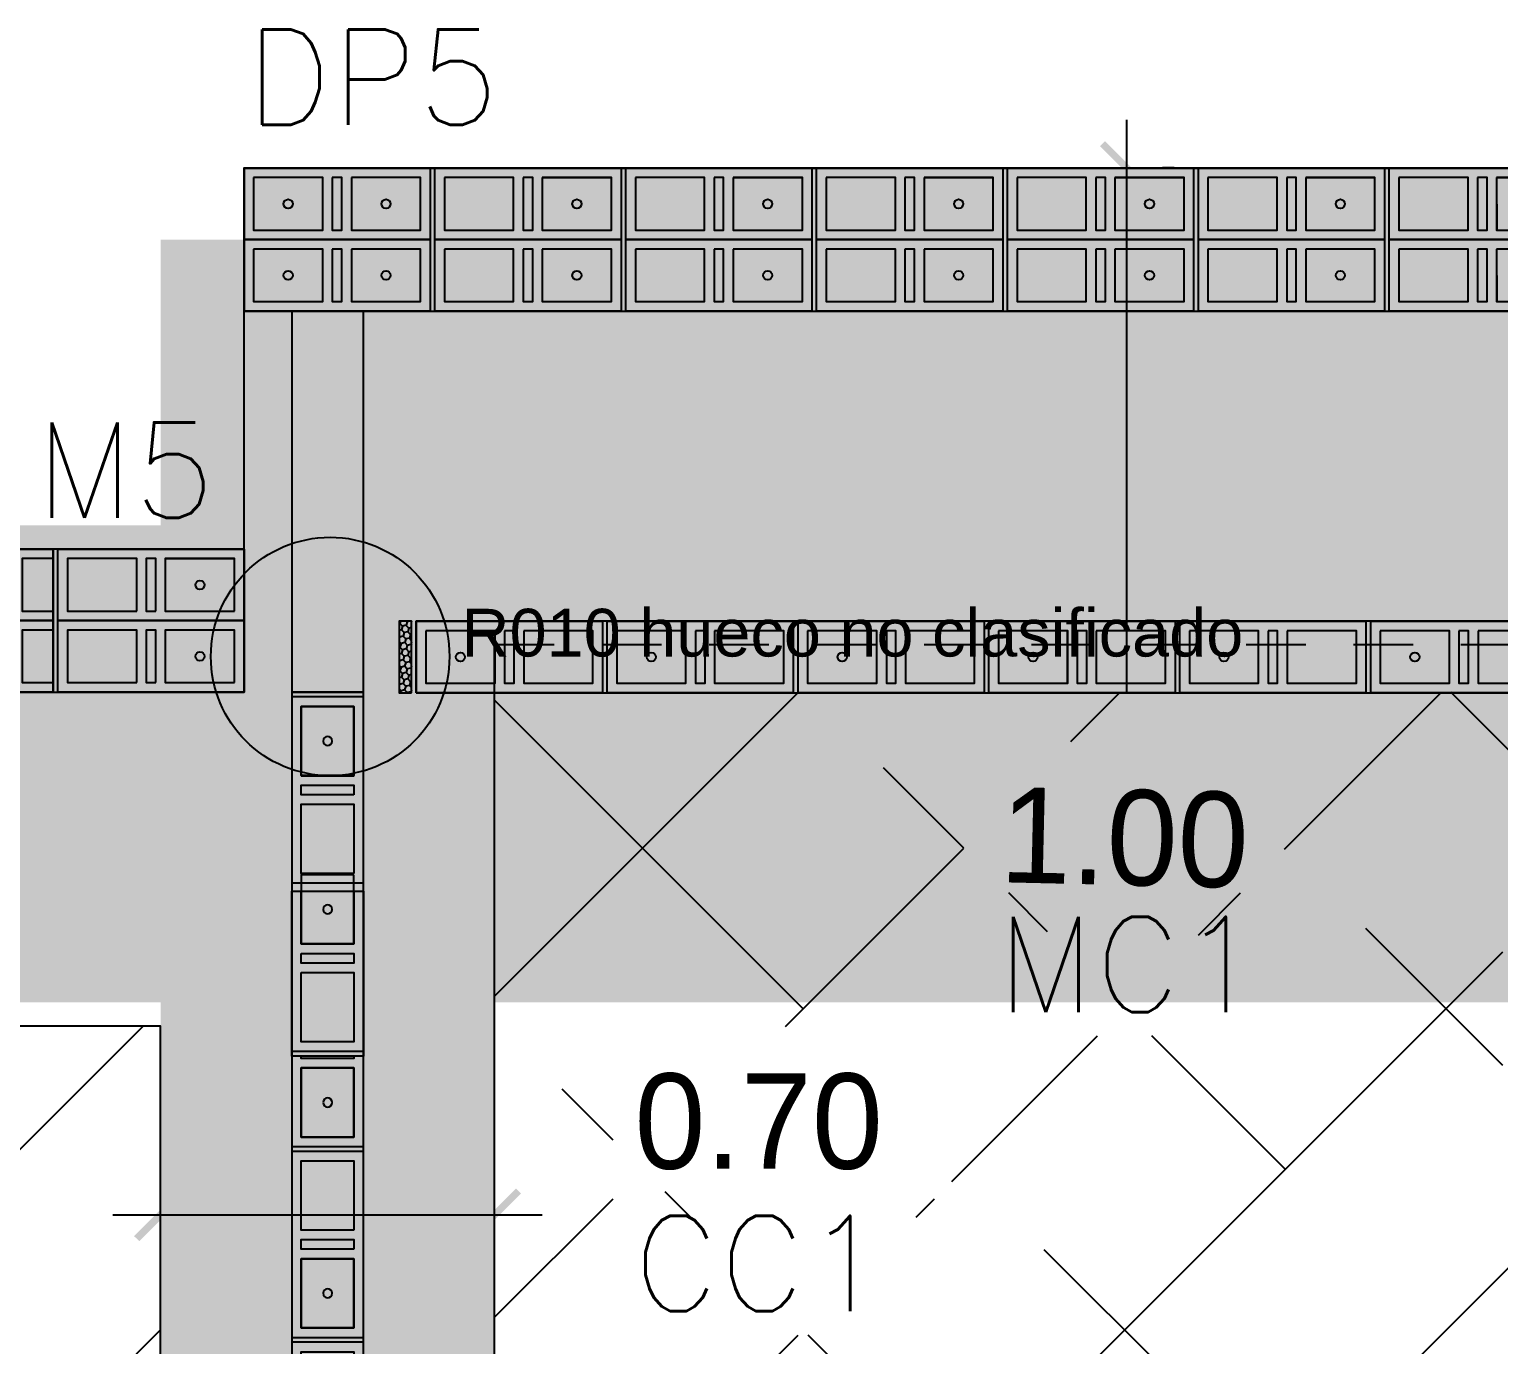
# Model space of a CAD drawing. Header units: metres. Extents: x -33.7 to 13.3, y -17.6 to 9.2.
# Drawn here: x -12.061 to -8.982, y 6.368 to 9.126 of the extents above; entities that cross this region are included whole.
import ezdxf
from ezdxf.enums import TextEntityAlignment as Align
from ezdxf.xclip import XClip

# ---------------------------------------------------------------- set-up
doc = ezdxf.new("R2010")
doc.units = ezdxf.units.M
doc.header["$XCLIPFRAME"] = 2
doc.linetypes.add('HIDDEN', pattern=[0.375, 0.25, -0.125])
for name, color, linetype in [('00', 8, 'Continuous'), ('COTAS', 1, 'Continuous'), ('Pin DP1 en Muro de 15cm', 3, 'Continuous'), ('Pin DP1 en Muro de contencion de 30cm', 3, 'Continuous'), ('Pin DP5 en Muro de contencion de 30cm', 8, 'Continuous'), ('REVISION', 1, 'Continuous'), ('S-cotas 001', 1, 'Continuous')]:
    doc.layers.add(name, color=color, linetype=linetype)
for name, color, linetype, transparency in [('Cimiento corrido CC1 de 0.70 x 0.25 m', 2, 'Continuous', 0.5), ('Cimiento corrido MC1 de 1.00 x 0.30 m', 4, 'Continuous', 0.5), ('SOT Muro de 15cm', 1, 'Continuous', 0.5), ('SOT Muro de 15cm - Vano puerta', 42, 'Continuous', 0.5), ('SOT Muro de contencion de 30cm', 6, 'Continuous', 0.5)]:
    doc.layers.add(name, color=color, linetype=linetype, transparency=transparency)
doc.styles.add('ROMANS', font='romans')
doc.styles.add('ROTULOS', font='GOTHIC.TTF')
doc.styles.get("Standard").update_dxf_attribs({"font": 'arial.ttf'})
doc.dimstyles.new('DIM_100_2', dxfattribs={"dimtxt": 0.2, "dimasz": 0.1, "dimexe": 0.1, "dimexo": 0.1, "dimgap": 0.15, "dimtad": 1, "dimdsep": 46, "dimtxsty": 'ROTULOS', "dimblk": 'ARCHTICK', "dimcen": 0.1, "dimdle": 0.1, "dimaunit": 1, "dimadec": 3, "dimazin": 3, "dimtfac": 1, "dimtix": 1, "dimtmove": 2, "dimatfit": 3, "dimldrblk": 'FLECHA', "dimfxl": 0.25, "dimtvp": 1, "dimtolj": 1, "dimlwd": -1, "dimlwe": -1})

# ---------------------------------------------------------------- blocks, each defined once
blk = doc.blocks.new('*U201')
for points in [[(-0.075, 0.4), (0.075, 0.4), (0.075, 0.01), (-0.075, 0.01)], [(0.055, 0.38), (-0.055, 0.38), (-0.055, 0.235), (0.055, 0.235)], [(0.055, 0.215), (-0.055, 0.215), (-0.055, 0.195), (0.055, 0.195)], [(0.055, 0.175), (-0.055, 0.175), (-0.055, 0.03), (0.055, 0.03)]]:
    blk.add_lwpolyline(points, close=True)
at = {"color": 251}
blk.add_lwpolyline([(-0.075, 0), (0.075, 0)], dxfattribs=at)
at = {"color": 3}
blk.add_circle((0, 0.3075), 0.00953, dxfattribs=at)
blk = doc.blocks.new('*U202')
for points in [[(-0.075, 0.4), (0.075, 0.4), (0.075, 0.01), (-0.075, 0.01)], [(0.055, 0.38), (-0.055, 0.38), (-0.055, 0.235), (0.055, 0.235)], [(0.055, 0.215), (-0.055, 0.215), (-0.055, 0.195), (0.055, 0.195)], [(0.055, 0.175), (-0.055, 0.175), (-0.055, 0.03), (0.055, 0.03)]]:
    blk.add_lwpolyline(points, close=True)
at = {"color": 251}
blk.add_lwpolyline([(-0.075, 0), (0.075, 0)], dxfattribs=at)
at = {"color": 3}
for centre in [(0, 0.3075), (0, 0.1025)]:
    blk.add_circle(centre, 0.00953, dxfattribs=at)
blk = doc.blocks.new('*U203')
for points in [[(-0.075, 0.4), (0.075, 0.4), (0.075, 0.01), (-0.075, 0.01)], [(0.055, 0.38), (-0.055, 0.38), (-0.055, 0.235), (0.055, 0.235)], [(0.055, 0.215), (-0.055, 0.215), (-0.055, 0.195), (0.055, 0.195)], [(0.055, 0.175), (-0.055, 0.175), (-0.055, 0.03), (0.055, 0.03)]]:
    blk.add_lwpolyline(points, close=True)
at = {"color": 251}
blk.add_lwpolyline([(-0.075, 0), (0.075, 0)], dxfattribs=at)
at = {"color": 3}
for centre in [(0, 0.3075), (0, 0.1025)]:
    blk.add_circle(centre, 0.00953, dxfattribs=at)
blk = doc.blocks.new('*U204')
for points in [[(-0.075, 0.4), (0.075, 0.4), (0.075, 0.01), (-0.075, 0.01)], [(0.055, 0.38), (-0.055, 0.38), (-0.055, 0.235), (0.055, 0.235)], [(0.055, 0.215), (-0.055, 0.215), (-0.055, 0.195), (0.055, 0.195)], [(0.055, 0.175), (-0.055, 0.175), (-0.055, 0.03), (0.055, 0.03)]]:
    blk.add_lwpolyline(points, close=True)
at = {"color": 251}
blk.add_lwpolyline([(-0.075, 0), (0.075, 0)], dxfattribs=at)
at = {"color": 3}
blk.add_circle((0, 0.1025), 0.00953, dxfattribs=at)
blk = doc.blocks.new('*U205')
for points in [[(-0.075, 0.4), (0.075, 0.4), (0.075, 0.01), (-0.075, 0.01)], [(0.055, 0.38), (-0.055, 0.38), (-0.055, 0.235), (0.055, 0.235)], [(0.055, 0.215), (-0.055, 0.215), (-0.055, 0.195), (0.055, 0.195)], [(0.055, 0.175), (-0.055, 0.175), (-0.055, 0.03), (0.055, 0.03)]]:
    blk.add_lwpolyline(points, close=True)
at = {"color": 251}
blk.add_lwpolyline([(-0.075, 0), (0.075, 0)], dxfattribs=at)
at = {"color": 3}
blk.add_circle((0, 0.1025), 0.00953, dxfattribs=at)
blk = doc.blocks.new('*U206')
for points in [[(-0.075, 0.4), (0.075, 0.4), (0.075, 0.01), (-0.075, 0.01)], [(0.055, 0.38), (-0.055, 0.38), (-0.055, 0.235), (0.055, 0.235)], [(0.055, 0.215), (-0.055, 0.215), (-0.055, 0.195), (0.055, 0.195)], [(0.055, 0.175), (-0.055, 0.175), (-0.055, 0.03), (0.055, 0.03)]]:
    blk.add_lwpolyline(points, close=True)
at = {"color": 251}
blk.add_lwpolyline([(-0.075, 0), (0.075, 0)], dxfattribs=at)
at = {"color": 3}
blk.add_circle((0, 0.1025), 0.00953, dxfattribs=at)
blk = doc.blocks.new('*U207')
for points in [[(-0.075, 0.4), (0.075, 0.4), (0.075, 0.01), (-0.075, 0.01)], [(0.055, 0.38), (-0.055, 0.38), (-0.055, 0.235), (0.055, 0.235)], [(0.055, 0.215), (-0.055, 0.215), (-0.055, 0.195), (0.055, 0.195)], [(0.055, 0.175), (-0.055, 0.175), (-0.055, 0.03), (0.055, 0.03)]]:
    blk.add_lwpolyline(points, close=True)
at = {"color": 251}
blk.add_lwpolyline([(-0.075, 0), (0.075, 0)], dxfattribs=at)
at = {"color": 3}
blk.add_circle((0, 0.1025), 0.00953, dxfattribs=at)
blk = doc.blocks.new('*U208')
for points in [[(-0.075, 0.4), (0.075, 0.4), (0.075, 0.01), (-0.075, 0.01)], [(0.055, 0.38), (-0.055, 0.38), (-0.055, 0.235), (0.055, 0.235)], [(0.055, 0.215), (-0.055, 0.215), (-0.055, 0.195), (0.055, 0.195)], [(0.055, 0.175), (-0.055, 0.175), (-0.055, 0.03), (0.055, 0.03)]]:
    blk.add_lwpolyline(points, close=True)
at = {"color": 251}
blk.add_lwpolyline([(-0.075, 0), (0.075, 0)], dxfattribs=at)
at = {"color": 3}
blk.add_circle((0, 0.1025), 0.00953, dxfattribs=at)
blk = doc.blocks.new('*U209')
for points in [[(-0.075, 0.4), (0.075, 0.4), (0.075, 0.01), (-0.075, 0.01)], [(0.055, 0.38), (-0.055, 0.38), (-0.055, 0.235), (0.055, 0.235)], [(0.055, 0.215), (-0.055, 0.215), (-0.055, 0.195), (0.055, 0.195)], [(0.055, 0.175), (-0.055, 0.175), (-0.055, 0.03), (0.055, 0.03)]]:
    blk.add_lwpolyline(points, close=True)
at = {"color": 251}
blk.add_lwpolyline([(-0.075, 0), (0.075, 0)], dxfattribs=at)
at = {"color": 3}
blk.add_circle((0, 0.1025), 0.00953, dxfattribs=at)
blk = doc.blocks.new('*U210')
for points in [[(-0.075, 0.4), (0.075, 0.4), (0.075, 0.01), (-0.075, 0.01)], [(0.055, 0.38), (-0.055, 0.38), (-0.055, 0.235), (0.055, 0.235)], [(0.055, 0.215), (-0.055, 0.215), (-0.055, 0.195), (0.055, 0.195)], [(0.055, 0.175), (-0.055, 0.175), (-0.055, 0.03), (0.055, 0.03)]]:
    blk.add_lwpolyline(points, close=True)
at = {"color": 251}
blk.add_lwpolyline([(-0.075, 0), (0.075, 0)], dxfattribs=at)
at = {"color": 3}
blk.add_circle((0, 0.1025), 0.00953, dxfattribs=at)
blk = doc.blocks.new('*U211')
for points in [[(-0.075, 0.4), (0.075, 0.4), (0.075, 0.01), (-0.075, 0.01)], [(0.055, 0.38), (-0.055, 0.38), (-0.055, 0.235), (0.055, 0.235)], [(0.055, 0.215), (-0.055, 0.215), (-0.055, 0.195), (0.055, 0.195)], [(0.055, 0.175), (-0.055, 0.175), (-0.055, 0.03), (0.055, 0.03)]]:
    blk.add_lwpolyline(points, close=True)
at = {"color": 251}
blk.add_lwpolyline([(-0.075, 0), (0.075, 0)], dxfattribs=at)
at = {"color": 3}
blk.add_circle((0, 0.1025), 0.00953, dxfattribs=at)
blk = doc.blocks.new('*U212')
for points in [[(-0.075, 0.4), (0.075, 0.4), (0.075, 0.01), (-0.075, 0.01)], [(0.055, 0.38), (-0.055, 0.38), (-0.055, 0.235), (0.055, 0.235)], [(0.055, 0.215), (-0.055, 0.215), (-0.055, 0.195), (0.055, 0.195)], [(0.055, 0.175), (-0.055, 0.175), (-0.055, 0.03), (0.055, 0.03)]]:
    blk.add_lwpolyline(points, close=True)
at = {"color": 251}
blk.add_lwpolyline([(-0.075, 0), (0.075, 0)], dxfattribs=at)
at = {"color": 3}
blk.add_circle((0, 0.1025), 0.00953, dxfattribs=at)
blk = doc.blocks.new('*U213')
for points in [[(-0.075, 0.4), (0.075, 0.4), (0.075, 0.01), (-0.075, 0.01)], [(0.055, 0.38), (-0.055, 0.38), (-0.055, 0.235), (0.055, 0.235)], [(0.055, 0.215), (-0.055, 0.215), (-0.055, 0.195), (0.055, 0.195)], [(0.055, 0.175), (-0.055, 0.175), (-0.055, 0.03), (0.055, 0.03)]]:
    blk.add_lwpolyline(points, close=True)
at = {"color": 251}
blk.add_lwpolyline([(-0.075, 0), (0.075, 0)], dxfattribs=at)
at = {"color": 3}
blk.add_circle((0, 0.1025), 0.00953, dxfattribs=at)
blk = doc.blocks.new('*U214')
for points in [[(-0.075, 0.4), (0.075, 0.4), (0.075, 0.01), (-0.075, 0.01)], [(0.055, 0.38), (-0.055, 0.38), (-0.055, 0.235), (0.055, 0.235)], [(0.055, 0.215), (-0.055, 0.215), (-0.055, 0.195), (0.055, 0.195)], [(0.055, 0.175), (-0.055, 0.175), (-0.055, 0.03), (0.055, 0.03)]]:
    blk.add_lwpolyline(points, close=True)
at = {"color": 251}
blk.add_lwpolyline([(-0.075, 0), (0.075, 0)], dxfattribs=at)
at = {"color": 3}
blk.add_circle((0, 0.1025), 0.00953, dxfattribs=at)
blk = doc.blocks.new('*U215')
for points in [[(-0.075, 0.4), (0.075, 0.4), (0.075, 0.01), (-0.075, 0.01)], [(0.055, 0.38), (-0.055, 0.38), (-0.055, 0.235), (0.055, 0.235)], [(0.055, 0.215), (-0.055, 0.215), (-0.055, 0.195), (0.055, 0.195)], [(0.055, 0.175), (-0.055, 0.175), (-0.055, 0.03), (0.055, 0.03)]]:
    blk.add_lwpolyline(points, close=True)
at = {"color": 251}
blk.add_lwpolyline([(-0.075, 0), (0.075, 0)], dxfattribs=at)
at = {"color": 3}
blk.add_circle((0, 0.1025), 0.00953, dxfattribs=at)
blk = doc.blocks.new('*U276')
for points in [[(-0.075, 0.4), (0.075, 0.4), (0.075, 0.01), (-0.075, 0.01)], [(0.055, 0.38), (-0.055, 0.38), (-0.055, 0.235), (0.055, 0.235)], [(0.055, 0.215), (-0.055, 0.215), (-0.055, 0.195), (0.055, 0.195)], [(0.055, 0.175), (-0.055, 0.175), (-0.055, 0.03), (0.055, 0.03)]]:
    blk.add_lwpolyline(points, close=True)
at = {"color": 251}
blk.add_lwpolyline([(-0.075, 0), (0.075, 0)], dxfattribs=at)
at = {"color": 3}
blk.add_circle((0, 0.1025), 0.00953, dxfattribs=at)
blk = doc.blocks.new('*U277')
for points in [[(-0.075, 0.4), (0.075, 0.4), (0.075, 0.01), (-0.075, 0.01)], [(0.055, 0.38), (-0.055, 0.38), (-0.055, 0.235), (0.055, 0.235)], [(0.055, 0.215), (-0.055, 0.215), (-0.055, 0.195), (0.055, 0.195)], [(0.055, 0.175), (-0.055, 0.175), (-0.055, 0.03), (0.055, 0.03)]]:
    blk.add_lwpolyline(points, close=True)
at = {"color": 251}
blk.add_lwpolyline([(-0.075, 0), (0.075, 0)], dxfattribs=at)
at = {"color": 3}
blk.add_circle((0, 0.1025), 0.00953, dxfattribs=at)
blk = doc.blocks.new('*U289')
for points in [[(-0.075, 0.4), (0.075, 0.4), (0.075, 0.01), (-0.075, 0.01)], [(0.055, 0.38), (-0.055, 0.38), (-0.055, 0.235), (0.055, 0.235)], [(0.055, 0.215), (-0.055, 0.215), (-0.055, 0.195), (0.055, 0.195)], [(0.055, 0.175), (-0.055, 0.175), (-0.055, 0.03), (0.055, 0.03)]]:
    blk.add_lwpolyline(points, close=True)
at = {"color": 251}
blk.add_lwpolyline([(-0.075, 0), (0.075, 0)], dxfattribs=at)
at = {"color": 3}
blk.add_circle((0, 0.3075), 0.00953, dxfattribs=at)
blk = doc.blocks.new('*U290')
for points in [[(-0.075, 0.4), (0.075, 0.4), (0.075, 0.01), (-0.075, 0.01)], [(0.055, 0.38), (-0.055, 0.38), (-0.055, 0.235), (0.055, 0.235)], [(0.055, 0.215), (-0.055, 0.215), (-0.055, 0.195), (0.055, 0.195)], [(0.055, 0.175), (-0.055, 0.175), (-0.055, 0.03), (0.055, 0.03)]]:
    blk.add_lwpolyline(points, close=True)
at = {"color": 251}
blk.add_lwpolyline([(-0.075, 0), (0.075, 0)], dxfattribs=at)
at = {"color": 3}
blk.add_circle((0, 0.3075), 0.00953, dxfattribs=at)
blk = doc.blocks.new('*U291')
for points in [[(-0.075, 0.4), (0.075, 0.4), (0.075, 0.21), (-0.075, 0.21)], [(0.055, 0.38), (-0.055, 0.38), (-0.055, 0.235), (0.055, 0.235)]]:
    blk.add_lwpolyline(points, close=True)
at = {"color": 251}
blk.add_lwpolyline([(-0.075, 0.2), (0.075, 0.2)], dxfattribs=at)
blk.add_lwpolyline([(0.055, 0.21), (0.055, 0.215), (-0.055, 0.215), (-0.055, 0.21)])
at = {"color": 3}
blk.add_circle((0, 0.3075), 0.00953, dxfattribs=at)
blk = doc.blocks.new('*U292')
for points in [[(-0.075, 0.4), (0.075, 0.4), (0.075, 0.01), (-0.075, 0.01)], [(0.055, 0.38), (-0.055, 0.38), (-0.055, 0.235), (0.055, 0.235)], [(0.055, 0.215), (-0.055, 0.215), (-0.055, 0.195), (0.055, 0.195)], [(0.055, 0.175), (-0.055, 0.175), (-0.055, 0.03), (0.055, 0.03)]]:
    blk.add_lwpolyline(points, close=True)
at = {"color": 251}
blk.add_lwpolyline([(-0.075, 0), (0.075, 0)], dxfattribs=at)
at = {"color": 3}
blk.add_circle((0, 0.1025), 0.00953, dxfattribs=at)
blk = doc.blocks.new('*U293')
for points in [[(-0.075, 0.4), (0.075, 0.4), (0.075, 0.01), (-0.075, 0.01)], [(0.055, 0.38), (-0.055, 0.38), (-0.055, 0.235), (0.055, 0.235)], [(0.055, 0.215), (-0.055, 0.215), (-0.055, 0.195), (0.055, 0.195)], [(0.055, 0.175), (-0.055, 0.175), (-0.055, 0.03), (0.055, 0.03)]]:
    blk.add_lwpolyline(points, close=True)
at = {"color": 3}
blk.add_circle((0, 0.3075), 0.00953, dxfattribs=at)
blk = doc.blocks.new('*U317')
for points in [[(-0.075, 0.4), (0.075, 0.4), (0.075, 0.01), (-0.075, 0.01)], [(0.055, 0.38), (-0.055, 0.38), (-0.055, 0.235), (0.055, 0.235)], [(0.055, 0.215), (-0.055, 0.215), (-0.055, 0.195), (0.055, 0.195)], [(0.055, 0.175), (-0.055, 0.175), (-0.055, 0.03), (0.055, 0.03)]]:
    blk.add_lwpolyline(points, close=True)
at = {"color": 251}
blk.add_lwpolyline([(-0.075, 0), (0.075, 0)], dxfattribs=at)
at = {"color": 3}
blk.add_circle((0, 0.3075), 0.00953, dxfattribs=at)
blk = doc.blocks.new('*U318')
for points in [[(-0.075, 0.4), (0.075, 0.4), (0.075, 0.01), (-0.075, 0.01)], [(0.055, 0.38), (-0.055, 0.38), (-0.055, 0.235), (0.055, 0.235)], [(0.055, 0.215), (-0.055, 0.215), (-0.055, 0.195), (0.055, 0.195)], [(0.055, 0.175), (-0.055, 0.175), (-0.055, 0.03), (0.055, 0.03)]]:
    blk.add_lwpolyline(points, close=True)
at = {"color": 251}
blk.add_lwpolyline([(-0.075, 0), (0.075, 0)], dxfattribs=at)
at = {"color": 3}
blk.add_circle((0, 0.3075), 0.00953, dxfattribs=at)
blk = doc.blocks.new('*U319')
for points in [[(-0.075, 0.4), (0.075, 0.4), (0.075, 0.01), (-0.075, 0.01)], [(0.055, 0.38), (-0.055, 0.38), (-0.055, 0.235), (0.055, 0.235)], [(0.055, 0.215), (-0.055, 0.215), (-0.055, 0.195), (0.055, 0.195)], [(0.055, 0.175), (-0.055, 0.175), (-0.055, 0.03), (0.055, 0.03)]]:
    blk.add_lwpolyline(points, close=True)
at = {"color": 251}
blk.add_lwpolyline([(-0.075, 0), (0.075, 0)], dxfattribs=at)
at = {"color": 3}
blk.add_circle((0, 0.3075), 0.00953, dxfattribs=at)
blk = doc.blocks.new('*U320')
for points in [[(-0.075, 0.4), (0.075, 0.4), (0.075, 0.01), (-0.075, 0.01)], [(0.055, 0.38), (-0.055, 0.38), (-0.055, 0.235), (0.055, 0.235)], [(0.055, 0.215), (-0.055, 0.215), (-0.055, 0.195), (0.055, 0.195)], [(0.055, 0.175), (-0.055, 0.175), (-0.055, 0.03), (0.055, 0.03)]]:
    blk.add_lwpolyline(points, close=True)
at = {"color": 251}
blk.add_lwpolyline([(-0.075, 0), (0.075, 0)], dxfattribs=at)
at = {"color": 3}
blk.add_circle((0, 0.3075), 0.00953, dxfattribs=at)
blk = doc.blocks.new('*U321')
for points in [[(-0.075, 0.4), (0.075, 0.4), (0.075, 0.01), (-0.075, 0.01)], [(0.055, 0.38), (-0.055, 0.38), (-0.055, 0.235), (0.055, 0.235)], [(0.055, 0.215), (-0.055, 0.215), (-0.055, 0.195), (0.055, 0.195)], [(0.055, 0.175), (-0.055, 0.175), (-0.055, 0.03), (0.055, 0.03)]]:
    blk.add_lwpolyline(points, close=True)
at = {"color": 251}
blk.add_lwpolyline([(-0.075, 0), (0.075, 0)], dxfattribs=at)
at = {"color": 3}
blk.add_circle((0, 0.3075), 0.00953, dxfattribs=at)
blk = doc.blocks.new('*U322')
for points in [[(-0.075, 0.4), (0.075, 0.4), (0.075, 0.01), (-0.075, 0.01)], [(0.055, 0.38), (-0.055, 0.38), (-0.055, 0.235), (0.055, 0.235)], [(0.055, 0.215), (-0.055, 0.215), (-0.055, 0.195), (0.055, 0.195)], [(0.055, 0.175), (-0.055, 0.175), (-0.055, 0.03), (0.055, 0.03)]]:
    blk.add_lwpolyline(points, close=True)
at = {"color": 251}
blk.add_lwpolyline([(-0.075, 0), (0.075, 0)], dxfattribs=at)
at = {"color": 3}
blk.add_circle((0, 0.3075), 0.00953, dxfattribs=at)
blk = doc.blocks.new('_ArchTick')
at = {"color": 0, "linetype": 'ByBlock', "lineweight": -2, "const_width": 0.15}
blk.add_lwpolyline([(-0.5, -0.5), (0.5, 0.5)], dxfattribs=at)
blk = doc.blocks.new('*D414')
at = {"layer": 'Defpoints', "color": 0}
for p in [(-9.786, 8.8364), (-9.762, 7.8364), (-9.762, 7.8364)]:
    blk.add_point(p, dxfattribs=at)
at = {"layer": 'S-cotas 001'}
for p, q in [((-9.762, 8.9364), (-9.762, 7.7364)), ((-9.686, 8.8364), (-9.662, 8.8364)), ((-9.662, 7.8364), (-9.662, 7.8364))]:
    blk.add_line(p, q, dxfattribs=at)
at = {"layer": 'S-cotas 001', "linetype": 'ByBlock', "xscale": 0.1, "yscale": 0.1, "zscale": 0.1}
for p, rotation in [((-9.762, 8.8364), 90), ((-9.762, 7.8364), 270)]:
    blk.add_blockref('_ArchTick', p, dxfattribs=dict(at, rotation=rotation))
at = {"layer": 'S-cotas 001', "color": 1, "insert": (-9.7659, 7.4305), "char_height": 0.2, "attachment_point": 5, "rotation": 358.7095, "style": 'ROTULOS'}
blk.add_mtext('\\A1;1.00', dxfattribs=at)
blk = doc.blocks.new('FLECHA')
h = blk.add_hatch(color=256)
edge = h.paths.add_edge_path()
edge.add_line((-0.76, -0.716), (-0.346, 0))
edge.add_line((-0.346, 0), (-0.76, 0.716))
edge.add_arc((-0.63, 0.791), 0.15, 30, 210, ccw=False)
edge.add_line((-0.5, 0.866), (0, 0))
edge.add_line((0, 0), (-0.5, -0.866))
edge.add_arc((-0.63, -0.791), 0.15, 150, 330, ccw=False)
blk.add_line((-0.346, 0), (-1.83, 0))
blk.add_lwpolyline([(-0.76, -0.716), (-0.346, 0), (-0.76, 0.716, -1), (-0.5, 0.866), (0, 0), (-0.5, -0.866, -1)], format="xyb", close=True)
blk = doc.blocks.new('*D424')
at = {"layer": 'COTAS'}
for p, q in [((-11.886, 6.6404), (-10.986, 6.6404)), ((-11.786, 6.5404), (-11.786, 6.5404)), ((-11.086, 6.5404), (-11.086, 6.5404))]:
    blk.add_line(p, q, dxfattribs=at)
at = {"layer": 'Defpoints', "color": 0}
for p in [(-11.786, 6.6404), (-11.086, 6.6404), (-11.086, 6.6404)]:
    blk.add_point(p, dxfattribs=at)
at = {"layer": 'COTAS', "linetype": 'ByBlock', "xscale": 0.1, "yscale": 0.1, "zscale": 0.1, "rotation": 180}
blk.add_blockref('_ArchTick', (-11.786, 6.6404), dxfattribs=at)
at = {"layer": 'COTAS', "linetype": 'ByBlock', "xscale": 0.1, "yscale": 0.1, "zscale": 0.1}
blk.add_blockref('_ArchTick', (-11.086, 6.6404), dxfattribs=at)
at = {"layer": 'COTAS', "color": 1, "insert": (-10.5325, 6.8355), "char_height": 0.2, "attachment_point": 5, "style": 'ROTULOS'}
blk.add_mtext('\\A1;0.70', dxfattribs=at)
blk = doc.blocks.new('Pin DP1 en Muro de 15cm')
at = {"layer": 'Pin DP1 en Muro de 15cm'}
blk.add_hatch(color=256, dxfattribs=at).paths.add_polyline_path([(-33.1232, -13.3707), (-33.1497, -13.4775), (-33.0089, -13.5124), (-32.9825, -13.4056)])
blk.add_lwpolyline([(-33.1232, -13.3707), (-33.1497, -13.4775), (-33.0089, -13.5124), (-32.9825, -13.4056)], close=True, dxfattribs=at)
blk = doc.blocks.new('Pin DP1 en Muro de contencion de 30cm')
at = {"layer": 'Pin DP1 en Muro de contencion de 30cm'}
blk.add_hatch(color=256, dxfattribs=at).paths.add_polyline_path([(-17.68, -16.0187), (-17.7867, -15.9923), (-17.8216, -16.133), (-17.7149, -16.1595)])
blk.add_lwpolyline([(-17.68, -16.0187), (-17.7867, -15.9923), (-17.8216, -16.133), (-17.7149, -16.1595)], close=True, dxfattribs=at)
blk = doc.blocks.new('Pin DP5 en Muro de contencion de 30cm v2')
at = {"layer": 'Pin DP5 en Muro de contencion de 30cm'}
for points in [[(-11.591, 8.8152), (-11.591, 8.7052), (-11.446, 8.7052), (-11.446, 8.8152)], [(-11.386, 8.8152), (-11.386, 8.7052), (-11.241, 8.7052), (-11.241, 8.8152)], [(-11.591, 8.6652), (-11.591, 8.5552), (-11.446, 8.5552), (-11.446, 8.6652)], [(-11.386, 8.6652), (-11.386, 8.5552), (-11.241, 8.5552), (-11.241, 8.6652)]]:
    blk.add_hatch(color=256, dxfattribs=at).paths.add_polyline_path(points)
for points in [[(-11.591, 8.8152), (-11.591, 8.7052), (-11.446, 8.7052), (-11.446, 8.8152)], [(-11.386, 8.8152), (-11.386, 8.7052), (-11.241, 8.7052), (-11.241, 8.8152)], [(-11.591, 8.6652), (-11.591, 8.5552), (-11.446, 8.5552), (-11.446, 8.6652)], [(-11.386, 8.6652), (-11.386, 8.5552), (-11.241, 8.5552), (-11.241, 8.6652)]]:
    blk.add_lwpolyline(points, close=True, dxfattribs=at)
blk = doc.blocks.new('xMuro 15')
blk.add_hatch(color=256).paths.add_polyline_path([(0, -0.075), (1, -0.075), (1, 0.075), (0, 0.075)])
blk.add_lwpolyline([(0, -0.075), (1, -0.075), (1, 0.075), (0, 0.075)], close=True)
at = {"color": 250, "flags": 1}
for tag, p in [('ID', (0, -0.175)), ('TIPO', (0, -0.275)), ('ESPESOR', (0, -0.375)), ('LARGO', (0, -0.475)), ('ALTO', (0, -0.575)), ('AREA', (0, -0.675))]:
    blk.add_attdef(tag, p, '', height=0.08, dxfattribs=at)
blk = doc.blocks.new('xMuro 30')
blk.add_hatch(color=256).paths.add_polyline_path([(0, -0.15), (1, -0.15), (1, 0.15), (0, 0.15)])
blk.add_lwpolyline([(0, -0.15), (1, -0.15), (1, 0.15), (0, 0.15)], close=True)
at = {"color": 250, "flags": 1}
for tag, p in [('ID', (0, -0.25)), ('TIPO', (0, -0.35)), ('ESPESOR', (0, -0.45)), ('LARGO', (0, -0.55)), ('ALTO', (0, -0.65)), ('AREA', (0, -0.75))]:
    blk.add_attdef(tag, p, '', height=0.08, dxfattribs=at)

msp = doc.modelspace()

# ---------------------------------------------------------------- hatches: boundary and pattern name
at = {"layer": '00'}
h = msp.add_hatch(dxfattribs=at)
h.set_pattern_fill('ANSI38', color=256, scale=0.15)
h.paths.add_polyline_path([(-4.6593, 0.8334), (-8.386, 0.8334), (-8.386, -0.2387), (-4.6593, -0.2387)])
h.paths.add_polyline_path([(-5.3507, 0.0369), (-4.7173, 0.0369), (-4.7173, -0.2631), (-5.3507, -0.2631)])
h.paths.add_polyline_path([(-8.1834, 0.8535), (-7.731, 0.8535), (-7.731, 0.5535), (-8.1834, 0.5535)])
h.paths.add_polyline_path([(-9.586, 0.8334), (-9.586, -0.2387), (-8.386, -0.2387), (-8.386, 0.8334)])
h.paths.add_polyline_path([(-8.386, 6.3702), (-8.386, 1.5334), (-4.6593, 1.5334), (-4.6593, 3.3291), (-2.586, 3.3291), (-2.586, 6.3702)])
h.paths.add_polyline_path([(-11.086, 6.3702), (-11.086, 2.9834), (-9.586, 2.9834), (-9.586, 1.5334), (-8.386, 1.5334), (-8.386, 6.3702)])
h.paths.add_polyline_path([(-9.5393, 1.8241), (-8.9155, 1.8241), (-8.9155, 1.5241), (-9.5393, 1.5241)])
h.paths.add_polyline_path([(-8.386, 6.3702), (-8.386, 7.7363), (-8.8848, 7.7363), (-9.2848, 7.7363), (-9.6848, 7.7363), (-10.0848, 7.7363), (-10.4848, 7.7363), (-10.611, 7.7363), (-10.8848, 7.7362), (-11.086, 7.7362), (-11.086, 6.3702)])
h.paths.add_polyline_path([(-3.182, 7.8863), (-3.182, 7.8663), (-3.182, 7.8364), (-3.182, 7.7563), (-3.182, 7.7363), (-3.372, 7.7363), (-3.372, 7.8364), (-3.7597, 7.8364), (-3.7597, 7.7363), (-3.986, 7.7363), (-3.986, 6.7363), (-4.686, 6.7363), (-4.686, 7.7363), (-4.9222, 7.7363), (-5.1122, 7.7363), (-5.3598, 7.7363), (-5.7598, 7.7363), (-6.1598, 7.7363), (-6.5598, 7.7363), (-6.9598, 7.7363), (-7.3598, 7.7363), (-7.586, 7.7362), (-7.586, 6.7363), (-8.286, 6.7363), (-8.286, 7.7363), (-8.386, 7.7363), (-8.386, 6.3702), (-2.586, 6.3702), (-2.586, 6.7363), (-2.936, 6.7363), (-2.936, 7.7363), (-3.172, 7.7363), (-3.172, 7.8364), (-3.172, 7.8863)], is_closed=False)
h.paths.add_polyline_path([(-2.586, 3.3291), (1.439, 3.3291), (1.439, 4.9451), (-2.011, 4.9451), (-2.011, 6.3702), (-2.586, 6.3702)])
h.paths.add_polyline_path([(-2.011, 7.7363), (-2.236, 7.7363), (-2.236, 6.7363), (-2.586, 6.7363), (-2.586, 6.3702), (-2.011, 6.3702)])
h.paths.add_polyline_path([(4.6574, 4.9302), (3.9462, 5.2268), (4.0571, 5.4926), (2.139, 6.2926), (2.139, 1.5084), (3.2303, 1.5084)])
h.paths.add_polyline_path([(10.1144, 2.8169), (9.7724, 2.9595), (9.9071, 3.2826), (6.4461, 4.726), (6.2536, 4.2645), (5.3035, 4.6608), (3.9158, 1.3334), (9.4957, 1.3334), (9.7777, 2.0095)])
h.paths.add_polyline_path([(8.7205, 1.6505), (9.3407, 1.3935), (9.1876, 1.024), (8.5673, 1.281)])
h.paths.add_polyline_path([(9.4957, 1.3334), (3.9158, 1.3334), (3.6968, 0.8084), (2.139, 0.8084), (2.139, -2.6637), (7.8287, -2.6637)])
h.paths.add_polyline_path([(7.0302, -2.4025), (7.6504, -2.6595), (7.4973, -3.029), (6.877, -2.772)])
h.paths.add_polyline_path([(8.6568, 1.3446), (9.1961, 1.0926), (9.0691, 0.8208), (8.5298, 1.0728)])
h.paths.add_polyline_path([(7.453, -3.5646), (7.8287, -2.6637), (2.139, -2.6637), (2.139, -3.1747), (3.0741, -3.5646)])
h.paths.add_polyline_path([(3.0741, -3.5646), (6.4622, -4.9777), (6.5969, -4.6546), (6.9389, -4.7973), (7.453, -3.5646)])
h.paths.add_polyline_path([(-5.3882, -2.6637), (-5.3882, -0.9387), (-8.0538, -0.9387), (-8.0538, -2.6637)])
h.paths.add_polyline_path([(-6.0368, -2.5157), (-5.5845, -2.5157), (-5.5845, -2.8157), (-6.0368, -2.8157)])
h.paths.add_polyline_path([(-11.386, -3.8953), (-11.386, -2.6637), (-11.386, -0.3166), (-12.886, -0.3166), (-12.886, 0.5401), (-15.8572, -0.7944), (-17.5814, -3.3881), (-14.0719, -5.7717), (-13.5557, -4.9952), (-12.557, -5.6591)])
h.paths.add_polyline_path([(-15.8572, -0.7944), (-17.6054, -1.5796), (-17.4593, -1.6767), (-18.2811, -2.9129), (-17.5814, -3.3881)])
h.paths.add_polyline_path([(-12.886, 1.3334), (-12.886, 2.4194), (-15.3829, 4.7202), (-17.9279, 4.7202), (-20.7334, 0.4997), (-17.9006, -1.3833), (-15.5456, -0.3256), (-14.4428, 1.3334)])
h.paths.add_polyline_path([(-11.786, 2.9834), (-12.886, 2.9834), (-12.886, 2.8274), (-15.36, 5.107), (-15.36, 5.5139), (-11.786, 5.5139), (-11.786, 2.9834)])
h.paths.add_polyline_path([(-23.2556, 0.1331), (-23.1743, 0.079), (-22.2323, 1.4961), (-20.9832, 0.6658), (-18.2881, 4.7202), (-18.66, 4.7202), (-18.66, 7.0363)])
h.paths.add_polyline_path([(-15.36, 7.0363), (-15.36, 6.3702), (-11.786, 6.3702), (-11.786, 7.0363)])
h.paths.add_polyline_path([(-14.9493, 6.5059), (-14.4969, 6.5059), (-14.4969, 6.2059), (-14.9493, 6.2059)])
h.paths.add_polyline_path([(-13.402, 7.054), (-12.7307, 7.0389), (-12.7397, 6.639), (-13.411, 6.6541)])
h.paths.add_polyline_path([(-11.736, 6.2139), (-11.736, 6.3702), (-15.36, 6.3702), (-15.36, 6.2139)])
h.paths.add_polyline_path([(-22.706, -7.3169), (-22.4748, -6.3262), (-20.6318, -6.7465), (-19.9949, -3.9537), (-22.5603, -2.2485), (-24.2496, -4.7898), (-23.3334, -5.3988), (-24.0254, -6.4398)])
h.paths.add_polyline_path([(-25.7636, -7.053), (-25.6242, -7.0875), (-25.9129, -8.2523), (-23.5743, -8.8319), (-23.4877, -8.4824), (-23.4397, -8.2471), (-23.8182, -8.1533), (-24.2016, -8.0582), (-24.5899, -7.962), (-24.9781, -7.8658), (-25.3664, -7.7696), (-25.7449, -7.6757), (-25.7088, -7.5301), (-25.3206, -7.6264), (-24.9323, -7.7226), (-24.5441, -7.8188), (-24.1558, -7.9151), (-23.7821, -8.0077), (-23.3939, -8.1039), (-23.2483, -8.14), (-23.3445, -8.5282), (-23.4287, -8.868), (-23.0877, -8.9525), (-22.706, -7.3169), (-24.0254, -6.4398), (-24.7173, -7.4808), (-25.6392, -6.868)])
h.paths.add_polyline_path([(-19.3284, -9.3819), (-18.7609, -9.7591), (-16.3508, -6.1334), (-13.937, -7.7379), (-13.7738, -7.492), (-14.7736, -6.8274), (-14.238, -6.0216), (-17.7475, -3.638), (-19.9216, -6.9085), (-18.797, -7.165)])
h.paths.add_polyline_path([(-19.7546, -10.8089), (-19.5492, -10.945), (-18.927, -10.009), (-19.4029, -9.6926), (-19.6751, -10.8286)])
h.paths.add_polyline_path([(-18.6973, -16.0499), (-18.2664, -14.311), (-20.7079, -12.6881), (-19.7152, -11.1948), (-20.6224, -10.5938), (-20.8884, -10.5278), (-21.2767, -10.4316), (-21.6649, -10.3354), (-22.0532, -10.2391), (-22.124, -10.2216), (-24.9656, -14.4963)])
h.paths.add_polyline_path([(-24.9656, -14.4963), (-22.124, -10.2216), (-22.4414, -10.1429), (-22.8297, -10.0467), (-23.218, -9.9505), (-23.6062, -9.8542), (-23.9945, -9.758), (-24.3827, -9.6618), (-24.771, -9.5655), (-25.1592, -9.4693), (-25.5475, -9.3731), (-25.9357, -9.2769), (-26.1534, -9.2229), (-26.324, -9.1806), (-26.7122, -9.0844), (-27.1005, -8.9882), (-27.2036, -8.9626), (-30.0452, -13.2373), (-25.6764, -14.3201)])
h.paths.add_polyline_path([(-22.1972, -9.4099), (-21.5063, -9.5712), (-21.5972, -9.9607), (-22.2881, -9.7994)])
h.paths.add_polyline_path([(-27.2036, -8.9626), (-27.4887, -8.8919), (-27.877, -8.7957), (-28.2652, -8.6995), (-28.2888, -8.6936), (-28.6535, -8.6032), (-29.032, -8.5094), (-29.1026, -8.4919), (-31.9442, -12.7666), (-30.0452, -13.2373)])
h.paths.add_polyline_path([(-29.6289, -8.3615), (-29.6974, -8.3445), (-29.733, -8.3357), (-30.0423, -8.259), (-33.4182, -12.4013), (-31.9442, -12.7666), (-29.1026, -8.4919), (-29.2503, -8.4553)])
h.paths.add_polyline_path([(-27.3143, -6.1019), (-26.9261, -6.1982), (-26.5378, -6.2944), (-26.4809, -6.3085), (-26.7993, -6.0969), (-26.1073, -5.0559), (-26.5251, -4.7781), (-27.3934, -6.0824), (-27.3241, -6.0995)], is_closed=False)
h.paths.add_polyline_path([(-26.1838, -6.5367), (-26.1924, -6.5713), (-26.338, -6.5352), (-26.3294, -6.5006), (-26.5836, -6.4376), (-26.9719, -6.3414), (-27.3601, -6.2451), (-27.4817, -6.215), (-27.7172, -6.5687), (-26.0735, -6.9761), (-25.889, -6.702), (-26.1102, -6.5549)])
h.paths.add_polyline_path([(-27.7888, -6.6763), (-28.4237, -7.6299), (-28.0482, -7.723)])
h.paths.add_polyline_path([(-23.1743, 0.079), (-23.2556, 0.1331), (-26.5251, -4.7781), (-26.1073, -5.0559), (-25.4153, -4.0149), (-24.4994, -4.6237), (-22.8101, -2.0824), (-24.0592, -1.2521)])
h.paths.add_polyline_path([(-14.4428, 1.3334), (-15.5456, -0.3256), (-12.886, 0.8689), (-12.886, 1.3334)])
h.paths.add_polyline_path([(-11.0382, -0.4636), (-11.0382, -0.3166), (-11.386, -0.3166), (-11.386, -2.6637), (-11.3538, -2.6637), (-11.3538, -0.4636)])
h.paths.add_polyline_path([(-19.9216, -6.9085), (-17.7475, -3.638), (-18.4471, -3.1628), (-19.2861, -4.4249), (-19.7277, -4.1314), (-20.3393, -6.8132)])
h.paths.add_polyline_path([(2.1518, -2.8988), (2.7756, -2.8988), (2.7756, -3.1988), (2.1518, -3.1988)])
h.paths.add_polyline_path([(-20.7446, -3.7304), (-20.0476, -3.8632), (-20.1225, -4.2561), (-20.8195, -4.1233)])
h.paths.add_polyline_path([(-25.755, -7.6631), (-25.1515, -7.8209), (-25.2273, -8.1111), (-25.8309, -7.9534)])
h.paths.add_polyline_path([(-19.2987, -9.1554), (-19.0535, -8.8097), (-18.8088, -8.9833), (-19.054, -9.329)])
h.paths.add_polyline_path([(-20.9886, -10.5251), (-20.5588, -10.6317), (-20.631, -10.9229), (-21.0608, -10.8163)])
h.paths.add_polyline_path([(-25.441, -14.4093), (-25.2795, -13.7576), (-24.8912, -13.8538), (-25.0527, -14.5055)])
h.paths.add_polyline_path([(-25.6505, -14.3528), (-25.5225, -13.7715), (-25.2295, -13.8361), (-25.3575, -14.4174)])
h.paths.add_polyline_path([(-19.8576, -6.0936), (-19.4643, -5.503), (-19.1314, -5.7247), (-19.5246, -6.3153)])
h.paths.add_polyline_path([(-2.011, 6.6254), (-2.0963, 6.6254), (-2.0963, 6.9254), (-2.011, 6.9254)], flags=16)
h.paths.add_polyline_path([(-2.011, 6.8147), (-2.1595, 6.8147), (-2.1595, 7.2147), (-2.011, 7.2147)], flags=16)
h.paths.add_polyline_path([(-7.1504, 0.8049), (-6.441, 0.789), (-6.45, 0.3891), (-7.1594, 0.4051)], flags=16)
h.paths.add_polyline_path([(-7.1232, 0.4867), (-6.547, 0.4867), (-6.547, 0.1867), (-7.1232, 0.1867)], flags=16)
h.paths.add_polyline_path([(-6.0487, -0.1365), (-6.0487, 0.5635), (-5.6487, 0.5635), (-5.6487, -0.1365)], flags=16)
h.paths.add_polyline_path([(-11.0246, 6.0206), (-10.3913, 6.0206), (-10.3913, 5.7206), (-11.0246, 5.7206)], flags=16)
h.paths.add_polyline_path([(-10.7401, 4.2263), (-10.1639, 4.2263), (-10.1639, 3.9263), (-10.7401, 3.9263)], flags=16)
h.paths.add_polyline_path([(-10.8373, 4.5734), (-10.1277, 4.5734), (-10.1277, 4.1734), (-10.8373, 4.1734)], flags=16)
h.paths.add_polyline_path([(-8.9728, 6.9005), (-8.9728, 7.572), (-8.5728, 7.572), (-8.5728, 6.9005)], flags=16)
h.paths.add_polyline_path([(-10.0971, 7.638), (-9.4258, 7.6229), (-9.4348, 7.223), (-10.1061, 7.2381)], flags=16)
h.paths.add_polyline_path([(-10.0218, 7.3154), (-9.4265, 7.3154), (-9.4265, 7.0154), (-10.0218, 7.0154)], flags=16)
h.paths.add_polyline_path([(-10.8373, 7.0355), (-10.1277, 7.0355), (-10.1277, 6.6355), (-10.8373, 6.6355)], flags=16)
h.paths.add_polyline_path([(-10.7401, 6.6884), (-10.1639, 6.6884), (-10.1639, 6.3884), (-10.7401, 6.3884)], flags=16)
h.paths.add_polyline_path([(-5.3728, 6.9005), (-5.3728, 7.572), (-4.9728, 7.572), (-4.9728, 6.9005)], flags=16)
h.paths.add_polyline_path([(-6.3245, 7.3651), (-5.7292, 7.3651), (-5.7292, 7.0651), (-6.3245, 7.0651)], flags=16)
h.paths.add_polyline_path([(-6.3998, 7.638), (-5.7285, 7.6229), (-5.7375, 7.223), (-6.4088, 7.2381)], flags=16)
h.paths.add_polyline_path([(-3.7873, 7.2147), (-3.0777, 7.2147), (-3.0777, 6.8147), (-3.7873, 6.8147)], flags=16)
h.paths.add_polyline_path([(-7.2901, 6.8676), (-6.7139, 6.8676), (-6.7139, 6.5676), (-7.2901, 6.5676)], flags=16)
h.paths.add_polyline_path([(-7.3873, 7.2147), (-6.6777, 7.2147), (-6.6777, 6.8147), (-7.3873, 6.8147)], flags=16)
h.paths.add_polyline_path([(-1.8399, 4.034), (-1.1304, 4.034), (-1.1304, 3.634), (-1.8399, 3.634)], flags=16)
h.paths.add_polyline_path([(0.4157, 4.2451), (0.9919, 4.2451), (0.9919, 3.9451), (0.4157, 3.9451)], flags=16)
h.paths.add_polyline_path([(0.3231, 4.5921), (1.0326, 4.5921), (1.0326, 4.1921), (0.3231, 4.1921)], flags=16)
h.paths.add_polyline_path([(3.3137, 4.5875), (3.9633, 4.302), (3.8023, 3.9358), (3.1528, 4.2213)], flags=16)
h.paths.add_polyline_path([(3.2297, 4.2453), (3.7572, 4.0135), (3.6365, 3.7389), (3.109, 3.9707)], flags=16)
h.paths.add_polyline_path([(2.1466, -0.3731), (2.7704, -0.3731), (2.7704, -0.6731), (2.1466, -0.6731)], flags=16)
h.paths.add_polyline_path([(3.1299, 0.6767), (3.7728, 0.6767), (3.7728, 0.3767), (3.1299, 0.3767)], flags=16)
h.paths.add_polyline_path([(6.9665, -2.7084), (7.5058, -2.9604), (7.3788, -3.2322), (6.8395, -2.9801)], flags=16)
h.paths.add_polyline_path([(-7.9718, -0.9672), (-7.2625, -0.9832), (-7.2715, -1.3831), (-7.9809, -1.3671)], flags=16)
h.paths.add_polyline_path([(-7.9447, -1.2855), (-7.3685, -1.2855), (-7.3685, -1.5855), (-7.9447, -1.5855)], flags=16)
h.paths.add_polyline_path([(-16.0534, -4.1835), (-15.8082, -3.8378), (-15.5635, -4.0114), (-15.8087, -4.3571)], flags=16)
h.paths.add_polyline_path([(-15.882, -4.4089), (-15.4893, -3.818), (-15.1561, -4.0394), (-15.5489, -4.6303)], flags=16)
h.paths.add_polyline_path([(-15.4944, -0.66), (-15.1916, -1.3017), (-15.5533, -1.4724), (-15.8562, -0.8307)], flags=16)
h.paths.add_polyline_path([(-15.1916, -0.7068), (-14.9795, -1.0737), (-15.2392, -1.2238), (-15.4513, -0.8569)], flags=16)
h.paths.add_polyline_path([(-12.4951, -4.0567), (-11.9374, -4.4306), (-12.1602, -4.7628), (-12.7178, -4.3889)], flags=16)
h.paths.add_polyline_path([(-12.6176, -4.3441), (-12.1384, -4.6972), (-12.3163, -4.9387), (-12.7955, -4.5856)], flags=16)
h.paths.add_polyline_path([(-18.1856, -2.8372), (-17.7928, -2.2463), (-17.4597, -2.4677), (-17.8524, -3.0586)], flags=16)
h.paths.add_polyline_path([(-19.6813, 0.7981), (-19.0904, 0.4053), (-19.3118, 0.0722), (-19.9027, 0.465)], flags=16)
h.paths.add_polyline_path([(-15.0925, 3.5852), (-14.7506, 3.8357), (-14.5733, 3.5937), (-14.9152, 3.3432)], flags=16)
h.paths.add_polyline_path([(-19.1626, 2.6531), (-18.5717, 2.2604), (-18.7931, 1.9272), (-19.384, 2.32)], flags=16)
h.paths.add_polyline_path([(-18.8699, 2.7271), (-18.5287, 2.4757), (-18.7067, 2.2342), (-19.0479, 2.4856)], flags=16)
h.paths.add_polyline_path([(-15.0544, 3.2966), (-14.5142, 3.7567), (-14.2549, 3.4521), (-14.795, 2.9921)], flags=16)
h.paths.add_polyline_path([(-15.3473, 5.5061), (-14.7235, 5.5061), (-14.7235, 5.2061), (-15.3473, 5.2061)], flags=16)
h.paths.add_polyline_path([(-13.6656, 5.4855), (-12.9562, 5.4695), (-12.9653, 5.0696), (-13.6746, 5.0856)], flags=16)
h.paths.add_polyline_path([(-13.6384, 5.1672), (-13.0622, 5.1672), (-13.0622, 4.8672), (-13.6384, 4.8672)], flags=16)
h.paths.add_polyline_path([(-20.9408, 3.2934), (-20.4616, 2.9403), (-20.6396, 2.6988), (-21.1188, 3.0519)], flags=16)
h.paths.add_polyline_path([(-20.8113, 3.603), (-20.2521, 3.2313), (-20.4736, 2.8982), (-21.0327, 3.2699)], flags=16)
h.paths.add_polyline_path([(-13.3383, 6.7373), (-12.7431, 6.7373), (-12.7431, 6.4373), (-13.3383, 6.4373)], flags=16)
h.paths.add_polyline_path([(-20.6692, -4.0667), (-20.2504, -4.1315), (-20.2962, -4.4279), (-20.7151, -4.3632)], flags=16)
h.paths.add_polyline_path([(-22.9334, -3.0194), (-22.3425, -3.4122), (-22.5639, -3.7453), (-23.1548, -3.3525)], flags=16)
h.paths.add_polyline_path([(-22.6407, -2.9454), (-22.2996, -3.1968), (-22.4775, -3.4384), (-22.8187, -3.187)], flags=16)
h.paths.add_polyline_path([(-23.6003, -7.6928), (-22.9968, -7.8506), (-23.0727, -8.1408), (-23.6762, -7.983)], flags=16)
h.paths.add_polyline_path([(-19.1273, -9.3808), (-18.7346, -8.7899), (-18.4014, -9.0114), (-18.7942, -9.6023)], flags=16)
h.paths.add_polyline_path([(-19.2282, -15.1266), (-18.6685, -15.3293), (-18.7707, -15.6113), (-19.3304, -15.4087)], flags=16)
h.paths.add_polyline_path([(-21.7032, -10.3271), (-21.0997, -10.4849), (-21.1756, -10.7752), (-21.7791, -10.6174)], flags=16)
h.paths.add_polyline_path([(-19.1764, -14.8285), (-18.5329, -15.0204), (-18.6472, -15.4037), (-19.2907, -15.2119)], flags=16)
h.paths.add_polyline_path([(-24.6976, -2.4015), (-24.2184, -2.7546), (-24.3963, -2.9961), (-24.8755, -2.643)], flags=16)
h.paths.add_polyline_path([(-24.8921, -2.5383), (-24.3329, -2.91), (-24.5543, -3.2432), (-25.1135, -2.8715)], flags=16)
h.paths.add_polyline_path([(8.1076, 3.5617), (8.6525, 3.3222), (8.5318, 3.0475), (7.9869, 3.287)], flags=16)
h.paths.add_polyline_path([(8.2853, 3.9202), (8.8214, 3.6702), (8.6481, 3.2986), (8.112, 3.5486)], flags=16)
h.paths.add_polyline_path([(2.8707, 5.5518), (3.4156, 5.3122), (3.2949, 5.0376), (2.75, 5.2771)], flags=24)
h.paths.add_polyline_path([(3.1058, 5.8643), (3.618, 5.5686), (3.413, 5.2135), (2.9008, 5.5092)], flags=24)
h = msp.add_hatch(dxfattribs=at)
h.set_pattern_fill('HONEY', color=256, scale=0.0025, angle=193.8615)
h.set_pattern_definition([(193.86149112, (2280.008159, 3986.83784), (-0.009912652092, -0.009526334386), [0.0079375, -0.015875]), (313.86149112, (2280.008159, 3986.83784), (0.013206373629, -0.003821441338), [0.0079375, -0.015875]), (253.86149112, (2280.008159, 3986.83784), (0.003293721537, -0.013347775724), [-0.015875, 0.0079375])])
h.paths.add_polyline_path([(-11.26, 7.7352), (-11.2598, 7.8852), (-11.286, 7.8852), (-11.2862, 7.7352)])

# ---------------------------------------------------------------- linework, layer by layer
msp.add_line((-11.086, 2.9834), (-11.086, 7.8364), dxfattribs=at)
at = {"layer": '00', "linetype": 'HIDDEN', "ltscale": 0.5}
msp.add_line((-11.086, 7.8364), (-8.286, 7.8364), dxfattribs=at)
at = {"layer": '00'}
for points, const_width in [([(-11.611, 8.3352), (-2.0252, 8.3352)], 1), ([(-15.37, 7.5861), (-8.122, 7.5861)], 1), ([(-11.436, 2.9994), (-11.436, 7.7263)], 0.7)]:
    msp.add_lwpolyline(points, dxfattribs=dict(at, const_width=const_width))
for points in [[(-11.611, 8.0363), (-11.611, 8.8364)], [(-11.611, 8.8352), (1.889, 8.8352)], [(-11.611, 8.0363), (-19.2145, 8.0363)], [(-15.36, 6.2139), (-15.36, 6.2139), (-11.786, 6.2139), (-11.786, 7.0363), (-15.36, 7.0363)]]:
    msp.add_lwpolyline(points, dxfattribs=at)
msp.add_lwpolyline([(-11.26, 7.7352), (-11.2598, 7.8852), (-11.286, 7.8852), (-11.2862, 7.7352)], close=True, dxfattribs=at)
at = {"layer": 'Cimiento corrido CC1 de 0.70 x 0.25 m', "const_width": 0.7}
msp.add_lwpolyline([(-11.436, 2.9834), (-11.436, 8.6852)], dxfattribs=at)
at = {"layer": 'Cimiento corrido MC1 de 1.00 x 0.30 m', "const_width": 1}
msp.add_lwpolyline([(-11.25, 7.8102), (-8.112, 7.8102)], dxfattribs=at)
at = {"layer": 'REVISION', "color": 1}
msp.add_circle((-11.4305, 7.8111), 0.25, dxfattribs=at)

# ---------------------------------------------------------------- block references
at = {"layer": '00'}
for name, p, rotation in [('Pin DP1 en Muro de contencion de 30cm', (-30.7876, 22.1222), 103.9203919791916), ('Pin DP1 en Muro de contencion de 30cm', (-30.3876, 22.1222), 103.9203919791916), ('Pin DP1 en Muro de contencion de 30cm', (-29.9876, 22.1222), 103.9203919791916), ('Pin DP1 en Muro de contencion de 30cm', (-29.5876, 22.1222), 103.9203919791916), ('Pin DP1 en Muro de contencion de 30cm', (-29.1876, 22.1222), 103.9203919791916), ('Pin DP1 en Muro de contencion de 30cm', (-28.7876, 22.1222), 103.9203919791916), ('*U203', (-11.211, 8.7602), 90.00000000000017), ('*U205', (-10.811, 8.7602), 90.00000000000017), ('*U207', (-10.411, 8.7602), 90.00000000000017), ('*U209', (-10.011, 8.7602), 90.00000000000017), ('*U211', (-9.611, 8.7602), 90.00000000000017), ('*U213', (-9.211, 8.7602), 90.00000000000017), ('*U215', (-8.811, 8.7602), 90.00000000000017), ('*U202', (-11.211, 8.6102), 90.00000000000017), ('*U204', (-10.811, 8.6102), 90.00000000000017), ('Pin DP1 en Muro de contencion de 30cm', (-30.7876, 21.9722), 103.9203919791916), ('*U206', (-10.411, 8.6102), 90.00000000000017), ('Pin DP1 en Muro de contencion de 30cm', (-30.3876, 21.9722), 103.9203919791916), ('*U208', (-10.011, 8.6102), 90.00000000000017), ('Pin DP1 en Muro de contencion de 30cm', (-29.9876, 21.9722), 103.9203919791916), ('*U210', (-9.611, 8.6102), 90.00000000000017), ('Pin DP1 en Muro de contencion de 30cm', (-29.5876, 21.9722), 103.9203919791916), ('*U212', (-9.211, 8.6102), 90.00000000000017), ('Pin DP1 en Muro de contencion de 30cm', (-29.1876, 21.9722), 103.9203919791916), ('*U214', (-8.811, 8.6102), 90.00000000000017), ('Pin DP1 en Muro de contencion de 30cm', (-28.7876, 21.9722), 103.9203919791916), ('*U201', (-12.011, 7.9613), 270.0000000000002), ('Pin DP1 en Muro de contencion de 30cm', (8.1706, -5.4008), 283.9204118270344), ('*U201', (-12.011, 7.8113), 270.0000000000002), ('Pin DP1 en Muro de contencion de 30cm', (8.1706, -5.5508), 283.9204118270344), ('Pin DP1 en Muro de 15cm', (17.7038, 28.8118), 13.92041070315994), ('*U317', (-10.85, 7.8102), 90.00000000000017), ('Pin DP1 en Muro de 15cm', (18.1038, 28.8118), 13.92041070315994), ('*U318', (-10.45, 7.8102), 90.00000000000017), ('Pin DP1 en Muro de 15cm', (18.5038, 28.8118), 13.92041070315994), ('*U319', (-10.05, 7.8102), 90.00000000000017), ('Pin DP1 en Muro de 15cm', (18.9038, 28.8118), 13.92041070315994), ('*U320', (-9.65, 7.8102), 90.00000000000017), ('Pin DP1 en Muro de 15cm', (19.3038, 28.8118), 13.92041070315994), ('*U321', (-9.25, 7.8102), 90.00000000000017), ('Pin DP1 en Muro de 15cm', (19.7038, 28.8118), 13.92041070315994), ('*U322', (-8.85, 7.8102), 90.00000000000017), ('Pin DP1 en Muro de 15cm', (-32.4376, 36.495), 103.9203919791916), ('Pin DP1 en Muro de 15cm', (9.5656, -21.5804), 283.9204118270344), ('Pin DP1 en Muro de 15cm', (-32.4376, 35.7372), 103.9203919791916), ('Pin DP1 en Muro de 15cm', (-32.4376, 35.3372), 103.9203919791916)]:
    msp.add_blockref(name, p, dxfattribs=dict(at, rotation=rotation))
msp.add_blockref('Pin DP5 en Muro de contencion de 30cm v2', (0, 0), dxfattribs=at)
ref = msp.add_blockref('*U277', (-12.311, 7.9613), dxfattribs=dict(at, rotation=270))
XClip(ref).set_block_clipping_path([(-0.0750000195, 0), (0.0750000117, 0.2999999813)])
ref = msp.add_blockref('*U276', (-12.311, 7.8113), dxfattribs=dict(at, rotation=270))
XClip(ref).set_block_clipping_path([(-0.0750000195, 0), (0.0750000117, 0.2999999813)])
at = {"layer": '00', "xscale": -1, "rotation": 180}
for name, p in [('*U292', (-11.436, 7.7363)), ('*U291', (-11.436, 7.1834)), ('*U290', (-11.436, 6.7834)), ('*U289', (-11.436, 6.3834))]:
    msp.add_blockref(name, p, dxfattribs=at)
at = {"layer": '00'}
ref = msp.add_blockref('*U293', (-11.436, 6.9734), dxfattribs=dict(at, xscale=-1))
XClip(ref).set_block_clipping_path([(-0.0750000001, 0), (0.0749999999, 0.3460004008)])
at = {"layer": 'SOT Muro de 15cm', "xscale": 3.1379676480565344}
msp.add_blockref('xMuro 15', (-11.25, 7.8102), dxfattribs=at)
at = {"layer": 'SOT Muro de 15cm', "xscale": 6.152867362865748, "rotation": 90}
msp.add_blockref('xMuro 15', (-11.436, 1.5834), dxfattribs=at)
at = {"layer": 'SOT Muro de 15cm - Vano puerta', "xscale": 0.79890359463002, "rotation": 90}
msp.add_blockref('xMuro 15', (-11.436, 7.7363), dxfattribs=at)
at = {"layer": 'SOT Muro de contencion de 30cm'}
for p, xscale in [((-11.611, 8.6852), 13.200000129674425), ((-18.7045, 7.8863), 7.093474902667895)]:
    msp.add_blockref('xMuro 30', p, dxfattribs=dict(at, xscale=xscale))

# ---------------------------------------------------------------- texts
at = {"layer": '00', "style": 'ROMANS'}
for s, p in [('DP5', (-11.0759, 8.9261)), ('M5', (-11.6708, 8.1018)), ('MC1', (-9.4765, 7.0654)), ('CC1', (-10.2639, 6.4384))]:
    msp.add_text(s, height=0.2, dxfattribs=at).set_placement(p, align=Align.RIGHT)
at = {"layer": 'REVISION', "color": 1}
msp.add_text('R010 hueco no clasificado', height=0.1, dxfattribs=at).set_placement((-11.1555, 7.8111))

# ---------------------------------------------------------------- dimensions: what is measured, and where the dimension line sits
at = {"layer": '00'}
dim = msp.add_linear_dim(base=(-9.762, 7.8364), p1=(-9.786, 8.8364), p2=(-9.762, 7.8364), angle=90, dimstyle='DIM_100_2', dxfattribs=at)
dim.commit()
dim.dimension.update_dxf_attribs({"geometry": '*D414', "text_midpoint": (-9.7659, 7.4305), "dimtype": 160, "text_rotation": 358.7095})
dim = msp.add_linear_dim(base=(-11.086, 6.6404), p1=(-11.786, 6.6404), p2=(-11.086, 6.6404), angle=0, dimstyle='DIM_100_2', dxfattribs=at)
dim.commit()
dim.dimension.update_dxf_attribs({"geometry": '*D424', "text_midpoint": (-10.5325, 6.8355), "dimtype": 161})

doc.saveas('drawing.dxf')
